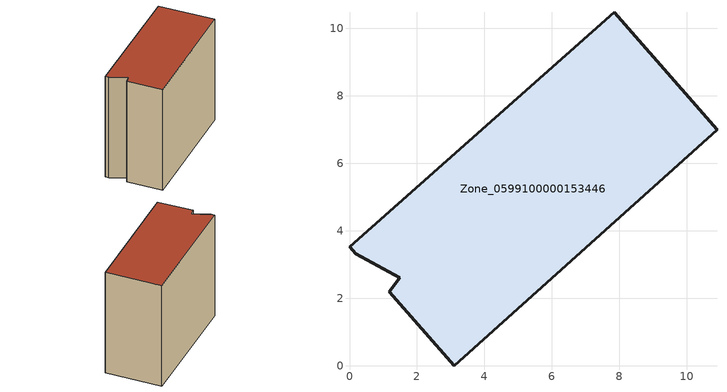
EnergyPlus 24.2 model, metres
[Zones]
Zone_0599100000153446
 floor ground (C_G): 7.85,10.48 10.89,7 3.1,0 1.17,2.2 1.49,2.61 0.19,3.32 0,3.53 z0
 wall outside (C_F): 10.89,7 7.85,10.48 0,3.53 0.19,3.32 1.49,2.61 1.17,2.2 3.1,0 10.89,7 z0:9.09
 roof outside (C_R): 1.49,2.61 1.17,2.2 3.1,0 10.89,7 7.85,10.48 0,3.53 0.19,3.32 z9.09
[BUILDING]
Pand.0599100000153446: North Axis=0; Terrain=City; Loads Convergence Tolerance Value=0.04; Temperature Convergence Tolerance Value=0.4; Solar Distribution=FullExterior; Maximum Number of Warmup Days=25; Minimum Number of Warmup Days=1
[Site:Location]
Rotterdam.The.Hague.AP_ZH_NLD Design_Conditions: Latitude=51.96; Longitude=4.45; Time Zone=1; Elevation=-4.5
[SITE:GROUNDTEMPERATURE:BUILDINGSURFACE]
18, 18, 18, 18, 18, 18, 18, 18, 18, 18, 18, 18
[MATERIAL] Thermal Absorptance=0.9; Solar Absorptance=0.7; Visible Absorptance=0.7
Name | Roughness | Thickness | Conductivity | Density | Specific Heat
G.TI.1946 | MediumSmooth | 0.15 | 1 | 540 | 1210
F.TI.1946 | Rough | 0.3 | 0.857143 | 1920 | 840
R.TI.1946 | MediumRough | 0.2 | 0.1 | 1500 | 1000
[CONSTRUCTION]
C_G: G.TI.1946
C_F: F.TI.1946
C_R: R.TI.1946
[ZONE]
Zone_0599100000153446: Type=1; Multiplier=1; Ceiling Height=Autocalculate; Volume=Autocalculate; Floor Area=autocalculate; Part of Total Floor Area=Yes
[ZONEINFILTRATION:DESIGNFLOWRATE]
Infil_Zone_0599100000153446: Zone or ZoneList or Space or SpaceList=Zone_0599100000153446; Schedule=AlwaysOn; Design Flow Rate Calculation Method=Flow/Area; Flow Rate per Floor Area=0.003; Constant Term Coefficient=1; Temperature Term Coefficient=0; Velocity Term Coefficient=0; Velocity Squared Term Coefficient=0
[HVACTEMPLATE:ZONE:IDEALLOADSAIRSYSTEM]
Zone_0599100000153446: Maximum Heating Supply Air Temperature=50; Minimum Cooling Supply Air Temperature=13; Maximum Heating Supply Air Humidity Ratio=0.0156; Minimum Cooling Supply Air Humidity Ratio=0.0077; Heating Limit=NoLimit; Cooling Limit=NoLimit; Dehumidification Control Type=ConstantSensibleHeatRatio; Cooling Sensible Heat Ratio=0.7; Dehumidification Setpoint=60; Humidification Control Type=None; Humidification Setpoint=30; Outdoor Air Method=None; Outdoor Air Flow Rate per Person=0.00944; Outdoor Air Flow Rate per Zone Floor Area=0; Outdoor Air Flow Rate per Zone=0; Demand Controlled Ventilation Type=None; Outdoor Air Economizer Type=NoEconomizer; Heat Recovery Type=None; Sensible Heat Recovery Effectiveness=0.7; Latent Heat Recovery Effectiveness=0.65
[ZONECONTROL:THERMOSTAT]
ThermostatControl_Zone_0599100000153446: Zone or ZoneList=Zone_0599100000153446; Control Type Schedule=DualSetpointControlType; Control 1=Thermostat_Zone_0599100000153446; Temperature Difference Between Cutout And Setpoint=0
[THERMOSTATSETPOINT:DUALSETPOINT]
Thermostat_Zone_0599100000153446: Heating Setpoint Temperature Schedule=HeatingSetpoint_Zone_0599100000153446; Cooling Setpoint Temperature Schedule=CoolingSetpoint_Zone_0599100000153446
[SCHEDULE:COMPACT]
HeatingSetpoint_Zone_0599100000153446: Through: 12/31, For: AllDays, Until: 24:00, 21
CoolingSetpoint_Zone_0599100000153446: Through: 12/31, For: AllDays, Until: 24:00, 24
DualSetpointControlType: Through: 12/31, For: AllDays, Until: 24:00, 4
AlwaysOn: Through: 12/31, For: AllDays, Until: 24:00, 1
